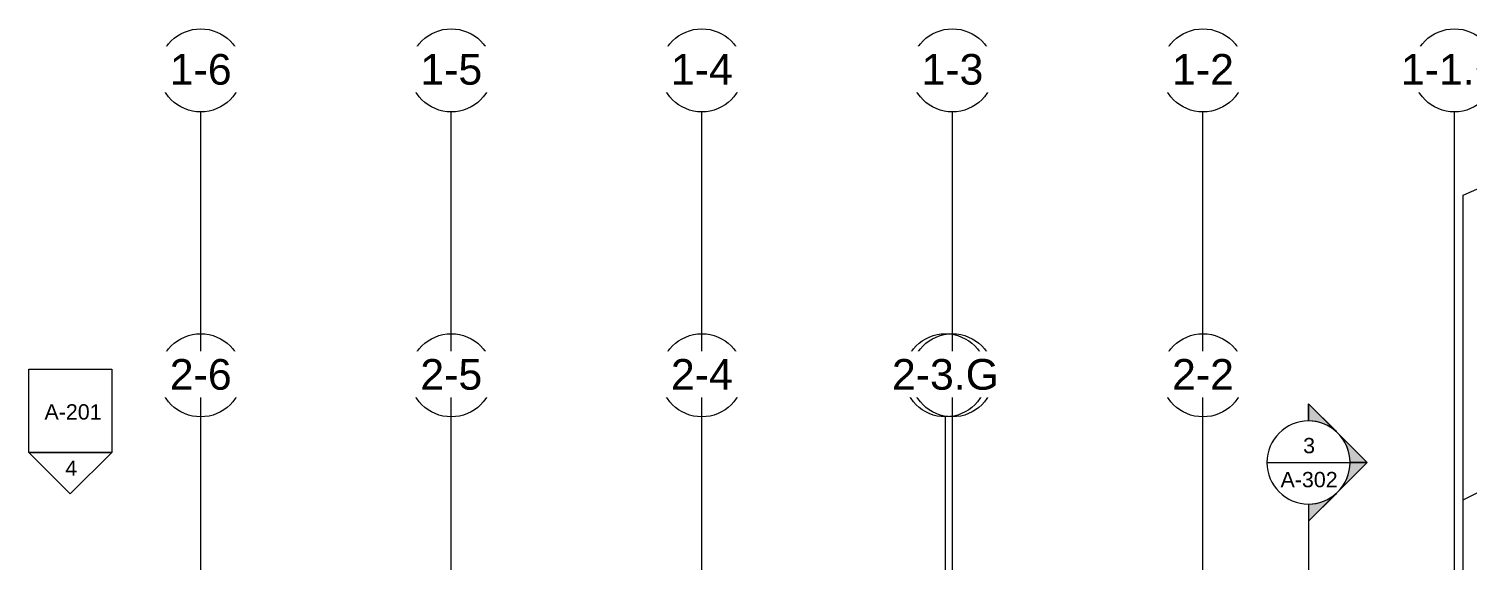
# Model space of a CAD drawing. Header units: inches. Extents: x 25557 to 33164, y -23509 to -20035.
# Drawn here: x 30557 to 32219, y -21068 to -20454 of the extents above; entities that cross this region are included whole.
import ezdxf

# ---------------------------------------------------------------- set-up
doc = ezdxf.new("R2010")
doc.units = ezdxf.units.IN
doc.header["$MEASUREMENT"] = 0
doc.linetypes.add('Grid Line 1_2_', pattern=[0.875, 0.5, -0.125, 0.125, -0.125])
for name, color, linetype, lineweight in [('G-ANNO-SYMB', 111, 'Continuous', 9), ('S-GRID', 1, 'Continuous', 9), ('S-GRID-IDEN', 1, 'Continuous', 9)]:
    doc.layers.add(name, color=color, linetype=linetype, lineweight=lineweight)
doc.styles.add('Arial', font='arial.ttf', dxfattribs={"height": 35.407186})
doc.styles.add('Arial_1', font='arial.ttf', dxfattribs={"height": 17.703593})

# ---------------------------------------------------------------- blocks, each defined once
blk = doc.blocks.new('Grid - Grid Head - Circle-14747-Overall Floor Plan')
at = {"layer": 'S-GRID-IDEN'}
blk.add_circle((0, 0), 0.25, dxfattribs=at)
blk = doc.blocks.new('Section - Section Head - Filled-1526-Overall Floor Plan')
at = {"layer": 'G-ANNO-SYMB'}
h = blk.add_hatch(color=256, dxfattribs=at)
edge = h.paths.add_edge_path(flags=0)
edge.add_line((-0.4268, 0.1768), (-0.25, 0.3536))
edge.add_line((-0.25, 0.3536), (-0.25, 0.25))
edge.add_arc((-0.25, 0), 0.25, 90, 135)
h = blk.add_hatch(color=256, dxfattribs=at)
edge = h.paths.add_edge_path(flags=0)
edge.add_arc((-0.25, 0), 0.25, 45, 90)
edge.add_line((-0.25, 0.25), (-0.25, 0.3536))
edge.add_line((-0.25, 0.3536), (-0.0732, 0.1768))
h = blk.add_hatch(color=256, dxfattribs=at)
edge = h.paths.add_edge_path(flags=0)
edge.add_arc((-0.25, 0), 0.2503, 137.9216, 180)
edge.add_line((-0.5003, 0), (-0.6036, 0))
edge.add_line((-0.6036, 0), (-0.4358, 0.1678))
h = blk.add_hatch(color=256, dxfattribs=at)
edge = h.paths.add_edge_path(flags=0)
edge.add_line((-0.0642, 0.1678), (0.1036, 0))
edge.add_line((0.1036, 0), (0.0003, 0))
edge.add_arc((-0.25, 0), 0.2503, 0, 42.0784)
for p, q in [((-0.25, 0.3536), (-0.6036, 0)), ((-0.25, 0.3536), (-0.4268, 0.1768)), ((-0.25, 0.3536), (0.1036, 0)), ((-0.25, 0.25), (-0.25, 0.3536)), ((-0.0732, 0.1768), (-0.25, 0.3536)), ((-0.25, 0.3536), (-0.25, 0.25)), ((-0.4358, 0.1678), (-0.6036, 0)), ((0.1036, 0), (-0.0642, 0.1678)), ((-0.6036, 0), (-0.5003, 0)), ((0.0003, 0), (0.1036, 0)), ((-0.5, 0), (-0.6036, 0)), ((0, 0), (0.1036, 0))]:
    blk.add_line(p, q, dxfattribs=at)
for radius, start, end in [(0.25, 360, 180), (0.25, 90, 135), (0.25, 45, 90), (0.2503, 137.9216, 180), (0.2503, 0, 42.0784), (0.25, 180, 360)]:
    blk.add_arc((-0.25, 0), radius, start, end, dxfattribs=at)
blk = doc.blocks.new('Elevation - Detail Number-93309-Overall Floor Plan')
at = {"layer": 'G-ANNO-SYMB'}
for p, q in [((-0.25, -0.25), (-0.25, 0.25)), ((-0.25, 0.25), (0.25, 0.25)), ((0.25, 0.25), (0.25, -0.25)), ((0.25, -0.25), (-0.25, -0.25))]:
    blk.add_line(p, q, dxfattribs=at)
blk = doc.blocks.new('Elevation - Detail Number-93036-Overall Floor Plan')
at = {"layer": 'G-ANNO-SYMB'}
for p, q in [((0, 0.25), (-0.25, 0)), ((0.25, 0), (0, 0.25)), ((-0.25, 0), (0.25, 0))]:
    blk.add_line(p, q, dxfattribs=at)

msp = doc.modelspace()

# ---------------------------------------------------------------- linework, layer by layer
at = {"layer": 'G-ANNO-SYMB'}
for p, q in [((31987.1, -20955.1), (32083.1, -20955.1)), ((32035.1, -21003.1), (32035.1, -22908.8))]:
    msp.add_line(p, q, dxfattribs=at)
at = {"layer": 'S-GRID', "linetype": 'Grid Line 1_2_'}
for p, q in [((30755.2, -23095.8), (30755.2, -20550.1)), ((31044.7, -23095.8), (31044.7, -20550.1)), ((31334.2, -23095.8), (31334.2, -20550.1)), ((31623.7, -23095.8), (31623.7, -20550.1)), ((31913.2, -23095.8), (31913.2, -20550.1)), ((32203.7, -22389.6), (32203.7, -20550.1)), ((32213.7, -22999.8), (32213.7, -20646.1)), ((30755.2, -23413.2), (30755.2, -20902.4)), ((31044.7, -23413.2), (31044.7, -20902.4)), ((31334.2, -23413.2), (31334.2, -20902.4)), ((31615.7, -23317.2), (31615.7, -20902.4)), ((31623.7, -23413.2), (31623.7, -20902.4)), ((31913.2, -23413.2), (31913.2, -20902.4)), ((32213.7, -23317.2), (32213.7, -20998.4))]:
    msp.add_line(p, q, dxfattribs=at)
at = {"layer": 'S-GRID'}
for p, q in [((32213.7, -20646.1), (32323.9, -20598.1)), ((32213.7, -20998.4), (32323.9, -20943.1))]:
    msp.add_line(p, q, dxfattribs=at)

# ---------------------------------------------------------------- block references
at = {"layer": 'G-ANNO-SYMB', "xscale": 191.9999999999999, "yscale": 191.9999999999999, "zscale": 191.9999999999999}
msp.add_blockref('Elevation - Detail Number-93309-Overall Floor Plan', (30604.5, -20895.4), dxfattribs=at)
at = {"layer": 'G-ANNO-SYMB', "xscale": 191.9999999999999, "yscale": 191.9999999999999, "zscale": 191.9999999999999, "rotation": 269.9999999999996}
msp.add_blockref('Section - Section Head - Filled-1526-Overall Floor Plan', (32035.1, -21003.1), dxfattribs=at)
at = {"layer": 'G-ANNO-SYMB', "extrusion": (0, 0, -1), "xscale": 191.9999999999999, "yscale": 191.9999999999999, "zscale": 191.9999999999999, "rotation": 180}
msp.add_blockref('Elevation - Detail Number-93036-Overall Floor Plan', (-30604.5, -20943.4), dxfattribs=at)
at = {"layer": 'S-GRID-IDEN', "xscale": 191.9999999999999, "yscale": 191.9999999999999, "zscale": 191.9999999999999}
for p in [(30755.2, -20502.1), (31044.7, -20502.1), (31334.2, -20502.1), (31623.7, -20502.1), (31913.2, -20502.1), (32203.7, -20502.1), (30755.2, -20854.4), (31044.7, -20854.4), (31334.2, -20854.4), (31623.7, -20854.4), (31913.2, -20854.4)]:
    msp.add_blockref('Grid - Grid Head - Circle-14747-Overall Floor Plan', p, dxfattribs=at)

# ---------------------------------------------------------------- texts
at = {"layer": 'G-ANNO-SYMB', "char_height": 17.7, "attachment_point": 2, "line_spacing_factor": 0.938532, "style": 'Arial_1'}
for s, insert, width in [('3', (32035.8, -20926.7), 16.416), ('A-302', (32035.8, -20966), 78.624)]:
    msp.add_mtext(s, dxfattribs=dict(at, insert=insert, width=width))

# ---------------------------------------------------------------- next in the draw order: texts
at = {"layer": 'G-ANNO-SYMB', "char_height": 17.7, "attachment_point": 2, "line_spacing_factor": 0.938532, "style": 'Arial_1', "bg_fill": 3, "box_fill_scale": 1.25, "bg_fill_color": 0, "bg_fill_transparency": 0}
for s, insert, width in [('A-201', (30607.7, -20887.8), 78.624), ('4', (30605.6, -20952.8), 16.416)]:
    msp.add_mtext(s, dxfattribs=dict(at, insert=insert, width=width))
at = {"layer": 'S-GRID-IDEN', "char_height": 35.41, "attachment_point": 2, "line_spacing_factor": 0.938532, "style": 'Arial', "bg_fill": 3, "box_fill_scale": 1.25, "bg_fill_color": 0, "bg_fill_transparency": 0}
for s, insert, width in [('1-6', (30755.2, -20483.2), 85.104), ('1-5', (31044.7, -20483.2), 85.104), ('1-4', (31334.2, -20483.2), 85.104), ('1-3', (31623.7, -20483.2), 85.104), ('1-2', (31913.2, -20483.2), 85.104), ('1-1.G', (32203.7, -20483.2), 147.312), ('2-6', (30755.2, -20835.6), 85.104), ('2-5', (31044.7, -20835.6), 85.104), ('2-4', (31334.2, -20835.6), 85.104), ('2-3', (31623.7, -20835.6), 85.104), ('2-2', (31913.2, -20835.6), 85.104)]:
    msp.add_mtext(s, dxfattribs=dict(at, insert=insert, width=width))

# ---------------------------------------------------------------- next in the draw order: block references
at = {"layer": 'S-GRID-IDEN', "xscale": 191.9999999999999, "yscale": 191.9999999999999, "zscale": 191.9999999999999}
msp.add_blockref('Grid - Grid Head - Circle-14747-Overall Floor Plan', (31615.7, -20854.4), dxfattribs=at)

# ---------------------------------------------------------------- next in the draw order: texts
at = {"layer": 'S-GRID-IDEN', "insert": (31615.7, -20835.6), "char_height": 35.41, "width": 147.312, "attachment_point": 2, "line_spacing_factor": 0.938532, "style": 'Arial', "bg_fill": 3, "box_fill_scale": 1.25, "bg_fill_color": 0, "bg_fill_transparency": 0}
msp.add_mtext('2-3.G', dxfattribs=at)

doc.saveas('drawing.dxf')
